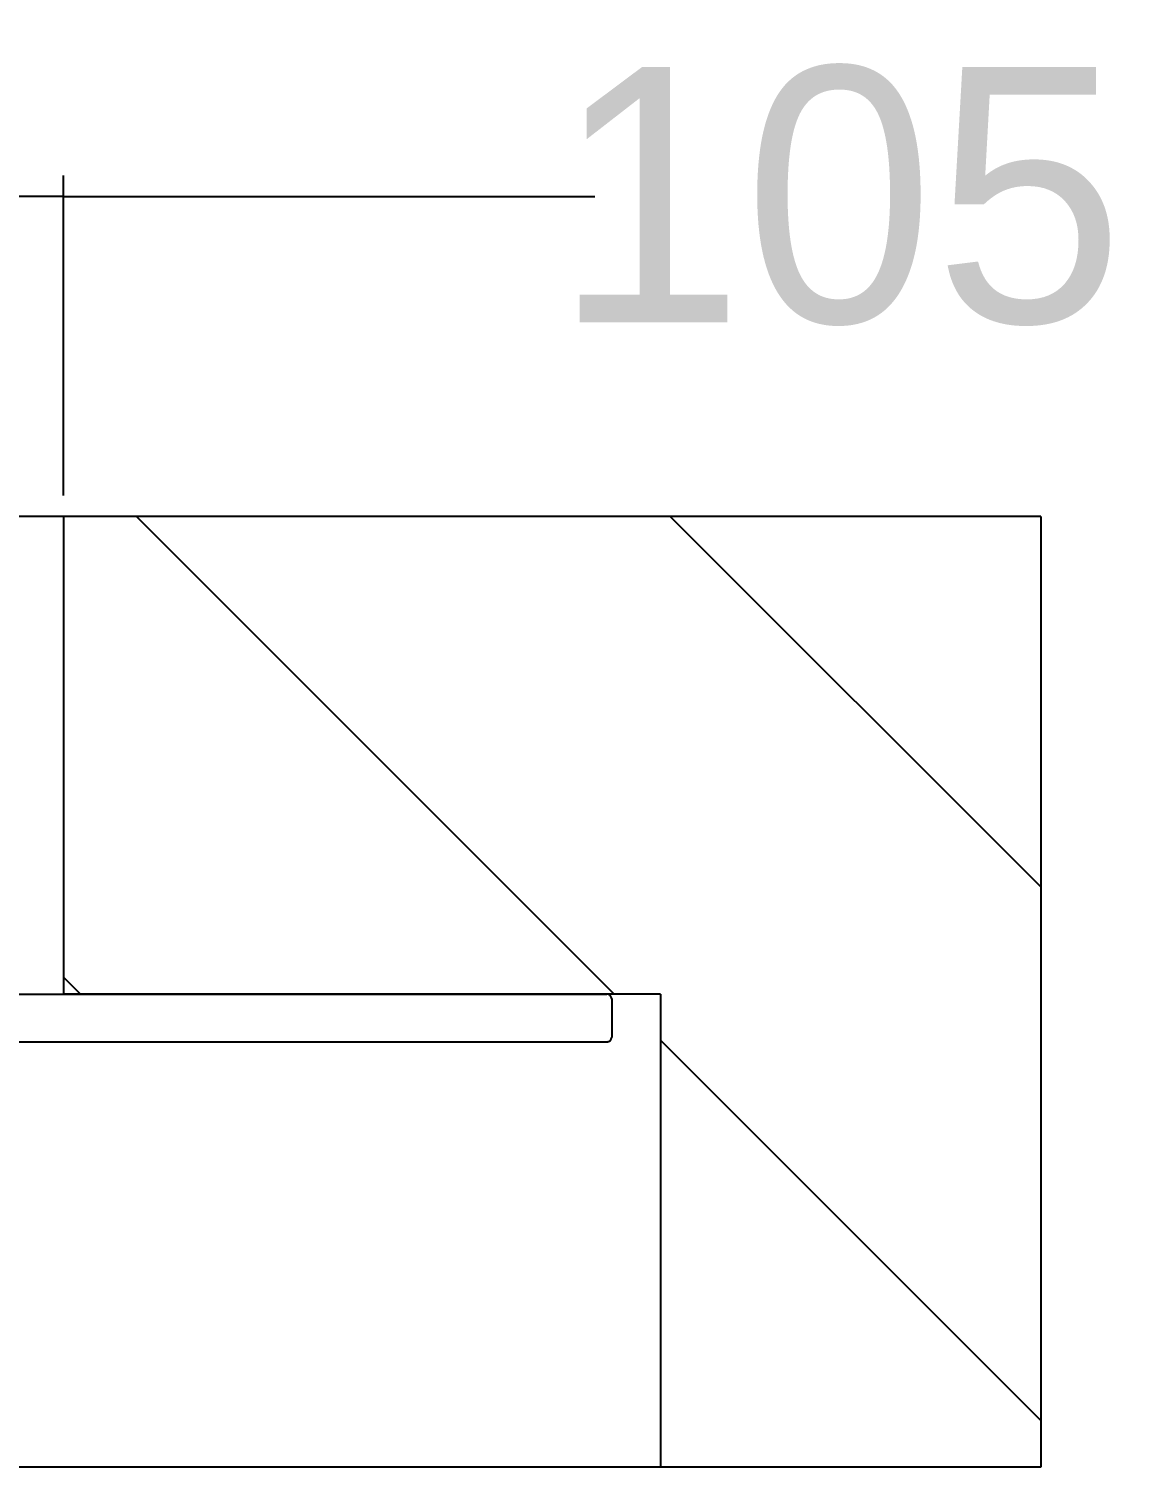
# Model space of a CAD drawing. Header units: millimetres. Extents: x 0 to 4637, y 0 to 3023.
# Drawn here: x 2461.7 to 2577.9, y 2670.2 to 2822.2 of the extents above; entities that cross this region are included whole.
import ezdxf

# ---------------------------------------------------------------- set-up
doc = ezdxf.new("R2010")
doc.units = ezdxf.units.MM
for name, color, linetype in [('Default', 7, 'Continuous'), ('OP_VALVE_MOUNTIN', 7, 'Continuous'), ('WALL_-1', 7, 'Continuous')]:
    doc.layers.add(name, color=color, linetype=linetype)
doc.styles.add('SEACAD_Solid_Edge_ANSI', font='seans.ttf')
doc.dimstyles.new('ANSI_(mm)', dxfattribs={"dimtxt": 4.445, "dimasz": 4.445, "dimexe": 2.2225, "dimexo": 2.2225, "dimgap": 1.11125, "dimtad": 0, "dimtih": 1, "dimtoh": 1, "dimdec": 0, "dimlfac": 7.692308, "dimdsep": 46, "dimtxsty": 'SEACAD_Solid_Edge_ANSI', "dimblk1": '_SE_FILLED', "dimblk2": '_SE_FILLED', "dimsah": 1, "dimcen": 2.2225, "dimadec": 0, "dimazin": 0, "dimtfac": 0.8, "dimtdec": 3, "dimtofl": 0, "dimtmove": 0, "dimatfit": 3, "dimfxl": 1, "dimtolj": 1, "dimarcsym": 0})

# ---------------------------------------------------------------- blocks, each defined once
blk = doc.blocks.new('SE17')
at = {"layer": 'OP_VALVE_MOUNTIN', "linetype": 'Continuous'}
h = blk.add_hatch(dxfattribs=at)
h.set_pattern_fill('ANSI32', scale=2, angle=90, style=0)
edge = h.paths.add_edge_path()
edge.add_arc((261.269, 345.354), 0.0805, 89.6391, 179.6639)
edge.add_line((261.189, 345.355), (261.189, 344.715))
edge.add_arc((261.269, 344.715), 0.0805, 180.364, 270.3331)
edge.add_line((261.27, 344.635), (261.821, 344.635))
edge.add_line((261.821, 344.635), (262.163, 344.635))
edge.add_line((262.163, 344.635), (262.164, 344.635))
edge.add_line((262.164, 344.635), (262.443, 344.635))
edge.add_line((262.443, 344.635), (262.444, 344.635))
edge.add_line((262.444, 344.635), (262.591, 344.635))
edge.add_line((262.591, 344.635), (263.448, 344.635))
edge.add_line((263.448, 344.635), (273.633, 344.635))
edge.add_arc((273.634, 344.715), 0.08, 269.9701, 359.9703)
edge.add_line((273.714, 344.715), (273.714, 345.355))
edge.add_arc((273.634, 345.355), 0.08, 0.0297, 90.0299)
edge.add_line((273.633, 345.435), (264.494, 345.435))
edge.add_line((264.494, 345.435), (262.313, 345.435))
edge.add_line((262.313, 345.435), (261.562, 345.435))
edge.add_line((261.562, 345.435), (261.27, 345.435))
at = {"layer": 'WALL_-1', "linetype": 'Continuous'}
h = blk.add_hatch(dxfattribs=at)
h.set_pattern_fill('LINE', scale=2, angle=135, style=0)
h.paths.add_polyline_path([(264.494, 353.475), (264.494, 345.435), (273.633, 345.435), (274.532, 345.435), (274.532, 337.475), (280.932, 337.475), (280.932, 353.475)])
at = {"layer": 'OP_VALVE_MOUNTIN', "color": 7, "linetype": 'Continuous'}
for p, q in [((261.27, 345.435), (273.633, 345.435)), ((273.714, 345.355), (273.714, 344.715)), ((261.27, 344.635), (273.633, 344.635))]:
    blk.add_line(p, q, dxfattribs=at)
for points, knots in [([(273.714, 345.355), (273.714, 345.357), (273.714, 345.359), (273.713, 345.36), (273.713, 345.369), (273.711, 345.378), (273.707, 345.387), (273.703, 345.395), (273.698, 345.402), (273.692, 345.409), (273.686, 345.416), (273.679, 345.421), (273.671, 345.425), (273.663, 345.43), (273.654, 345.433), (273.646, 345.434), (273.642, 345.435), (273.638, 345.435), (273.633, 345.435)], [0, 0, 0, 0, 0.044835, 0.044835, 0.044835, 0.259342, 0.259342, 0.259342, 0.473873, 0.473873, 0.473873, 0.688558, 0.688558, 0.688558, 0.903464, 0.903464, 0.903464, 1, 1, 1, 1]), ([(273.633, 344.635), (273.641, 344.635), (273.648, 344.636), (273.655, 344.638), (273.664, 344.64), (273.672, 344.644), (273.68, 344.649), (273.687, 344.655), (273.694, 344.661), (273.699, 344.668), (273.704, 344.676), (273.708, 344.684), (273.71, 344.693), (273.713, 344.7), (273.714, 344.707), (273.714, 344.715)], [0, 0, 0, 0, 0.176653, 0.176653, 0.176653, 0.391675, 0.391675, 0.391675, 0.606584, 0.606584, 0.606584, 0.821286, 0.821286, 0.821286, 1, 1, 1, 1])]:
    blk.add_open_spline(points, degree=3, knots=knots, dxfattribs=at)
at = {"layer": 'WALL_-1', "color": 7, "linetype": 'Continuous'}
for p, q in [((264.494, 353.475), (247.77, 353.475)), ((264.494, 345.435), (264.494, 353.475)), ((280.932, 353.475), (264.494, 353.475)), ((280.932, 353.475), (280.932, 337.475)), ((274.532, 345.435), (264.494, 345.435)), ((274.532, 345.435), (274.532, 337.475)), ((274.532, 337.475), (237.732, 337.475)), ((280.932, 337.475), (274.532, 337.475))]:
    blk.add_line(p, q, dxfattribs=at)
blk = doc.blocks.new('_SE_FILLED')
at = {"color": 0}
blk.add_line((0, 0), (-1, 0), dxfattribs=at)
blk.add_solid([(0, 0), (-1, -0.1665), (-1, 0.1665), (0, 0)], dxfattribs=at)
blk = doc.blocks.new('*D90')
at = {"layer": 'Default', "color": 0, "linetype": 'Continuous', "lineweight": -2}
for p, q in [((2360.36, 2772.85), (2360.36, 2806.66)), ((2465.36, 2772.85), (2465.36, 2806.66)), ((2387.36, 2804.44), (2438.36, 2804.44)), ((2465.36, 2804.44), (2521.46, 2804.44))]:
    blk.add_line(p, q, dxfattribs=at)
at = {"layer": 'Defpoints', "color": 0}
for p in [(2465.36, 2804.44), (2360.36, 2770.62), (2465.36, 2770.62)]:
    blk.add_point(p, dxfattribs=at)
at = {"layer": 'Default', "color": 0, "linetype": 'ByBlock', "lineweight": -2, "xscale": 27, "yscale": 27, "zscale": 27, "rotation": 180}
blk.add_blockref('_SE_FILLED', (2360.36, 2804.44), dxfattribs=at)
at = {"layer": 'Default', "color": 0, "linetype": 'ByBlock', "lineweight": -2, "xscale": 27, "yscale": 27, "zscale": 27}
blk.add_blockref('_SE_FILLED', (2465.36, 2804.44), dxfattribs=at)
at = {"layer": 'Default', "color": 0, "insert": (2547.25, 2804.44), "char_height": 27, "attachment_point": 5, "style": 'SEACAD_Solid_Edge_ANSI'}
blk.add_mtext('\\A1;\\A1;105', dxfattribs=at)

msp = doc.modelspace()

# ---------------------------------------------------------------- block references
at = {"layer": 'Default', "xscale": 6.278552465, "yscale": 6.278552465, "zscale": 6.278552465}
msp.add_blockref('SE17', (804.7265, 551.3132), dxfattribs=at)

# ---------------------------------------------------------------- dimensions: what is measured, and where the dimension line sits
at = {"layer": 'Default', "color": 7, "linetype": 'Continuous'}
dim = msp.add_linear_dim(base=(2465.3634, 2804.4422), p1=(2360.3631, 2770.6235), p2=(2465.3634, 2770.6235), angle=0, text='\\A1;105', dimstyle='ANSI_(mm)', override={"dimtxt": 27, "dimasz": 27, "dimlfac": 39.240953}, dxfattribs=at)
dim.commit()
dim.dimension.update_dxf_attribs({"geometry": '*D90', "text_midpoint": (2547.2491, 2804.4422), "dimtype": 161})

doc.saveas('drawing.dxf')
